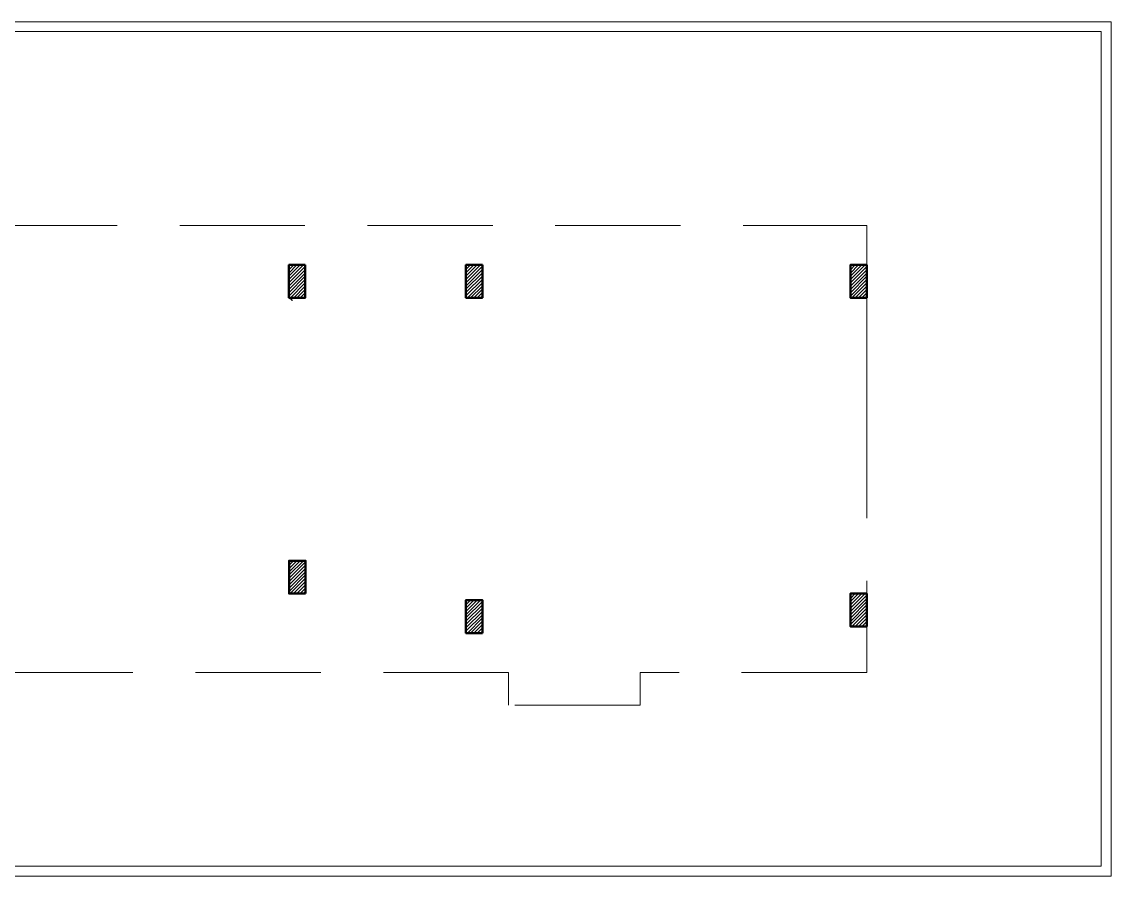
# Model space of a CAD drawing. Header units: millimetres. Extents: x 42 to 552, y 43 to 535.
# Drawn here: x 113.05 to 129.62, y 521.74 to 534.74 of the extents above; entities that cross this region are included whole.
import ezdxf

# ---------------------------------------------------------------- set-up
doc = ezdxf.new("R2010")
doc.units = ezdxf.units.MM
doc.header["$LTSCALE"] = 0.75
doc.header["$MEASUREMENT"] = 0
doc.linetypes.add('HIDDEN2', pattern=[4.7625, 3.175, -1.5875])
for name, color, linetype, lineweight in [('Linhas finas', 7, 'Continuous', 0), ('Paredes', 7, 'Continuous', 50), ('Traçejado', 250, 'HIDDEN2', 0)]:
    doc.layers.add(name, color=color, linetype=linetype, lineweight=lineweight)

msp = doc.modelspace()

# ---------------------------------------------------------------- hatches: boundary and pattern name
at = {"layer": 'Linhas finas'}
h = msp.add_hatch(dxfattribs=at)
h.set_pattern_fill('JIS_WOOD', color=256, scale=0.05)
h.set_pattern_definition([(45, (-935.871628, -741.112614), (-0.02499999996, 0.02499999996), [])])
h.paths.add_polyline_path([(117.112, 531.044), (117.362, 531.044), (117.362, 530.544), (117.112, 530.544)])
h = msp.add_hatch(dxfattribs=at)
h.set_pattern_fill('JIS_WOOD', color=256, scale=0.05)
h.set_pattern_definition([(45, (-939.179648, -741.112614), (-0.02499999996, 0.02499999996), [])])
h.paths.add_polyline_path([(119.806, 531.044), (120.056, 531.044), (120.056, 530.544), (119.806, 530.544)])
h = msp.add_hatch(dxfattribs=at)
h.set_pattern_fill('JIS_WOOD', color=256, scale=0.05)
h.set_pattern_definition([(45, (-945.428526, -741.112614), (-0.02499999996, 0.02499999996), [])])
h.paths.add_polyline_path([(125.655, 531.044), (125.905, 531.044), (125.905, 530.544), (125.655, 530.544)])
h = msp.add_hatch(dxfattribs=at)
h.set_pattern_fill('JIS_WOOD', color=256, scale=0.05)
h.set_pattern_definition([(45, (-935.874407, -745.612614), (-0.02499999996, 0.02499999996), [])])
h.paths.add_polyline_path([(117.115, 526.544), (117.365, 526.544), (117.365, 526.044), (117.115, 526.044)])
h = msp.add_hatch(dxfattribs=at)
h.set_pattern_fill('JIS_WOOD', color=256, scale=0.05)
h.set_pattern_definition([(45, (-939.179648, -746.212614), (-0.02499999996, 0.02499999996), [])])
h.paths.add_polyline_path([(119.806, 525.944), (120.056, 525.944), (120.056, 525.444), (119.806, 525.444)])
h = msp.add_hatch(dxfattribs=at)
h.set_pattern_fill('JIS_WOOD', color=256, scale=0.05)
h.set_pattern_definition([(45, (-945.428526, -746.112614), (-0.02499999996, 0.02499999996), [])])
h.paths.add_polyline_path([(125.655, 525.544), (125.905, 525.544), (125.905, 526.044), (125.655, 526.044)])

# ---------------------------------------------------------------- linework, layer by layer
at = {"linetype": 'Continuous'}
for end in [90, 18.231]:
    msp.add_arc((117.132, 530.498), 0.03, 0, end, dxfattribs=at)
at = {"layer": 'Linhas finas'}
for p, q in [((89.623, 534.744), (129.623, 534.744)), ((129.623, 534.744), (129.623, 521.744)), ((89.773, 534.594), (129.473, 534.594)), ((129.473, 534.594), (129.473, 521.894)), ((89.623, 521.894), (129.473, 521.894)), ((89.623, 521.744), (129.623, 521.744))]:
    msp.add_line(p, q, dxfattribs=at)
at = {"layer": 'Paredes'}
for points in [[(117.362, 531.044), (117.112, 531.044), (117.112, 530.544), (117.362, 530.544)], [(120.056, 531.044), (119.806, 531.044), (119.806, 530.544), (120.056, 530.544)], [(125.905, 531.044), (125.655, 531.044), (125.655, 530.544), (125.905, 530.544)], [(117.365, 526.044), (117.115, 526.044), (117.115, 526.544), (117.365, 526.544)], [(120.056, 525.444), (119.806, 525.444), (119.806, 525.944), (120.056, 525.944)], [(125.905, 525.544), (125.655, 525.544), (125.655, 526.044), (125.905, 526.044)]]:
    msp.add_lwpolyline(points, close=True, dxfattribs=at)
at = {"layer": 'Traçejado', "ltscale": 0.8}
for points in [[(93.803, 531.644), (107.543, 531.644), (107.543, 533.244), (112.593, 533.244), (112.593, 531.644), (125.905, 531.644), (125.905, 531.044)], [(125.905, 530.544), (125.905, 529.094), (125.905, 529.094), (125.904, 526.044), (125.904, 526.044)], [(125.904, 525.544), (125.905, 524.844), (122.455, 524.844), (122.455, 524.344), (120.455, 524.344), (120.455, 524.844), (111.593, 524.844), (111.593, 523.721)]]:
    msp.add_lwpolyline(points, dxfattribs=at)

doc.saveas('drawing.dxf')
